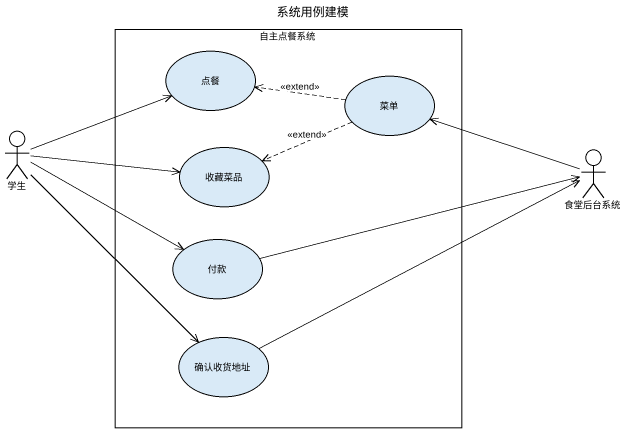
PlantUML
@startuml
title 系统用例建模
rectangle 自主点餐系统 {
  usecase 点餐
  usecase 菜单
  usecase 收藏菜品
  usecase 付款
  usecase 确认收货地址
}
actor 学生
actor 食堂后台系统
菜单 .left.> 点餐 : <<extend>>
菜单 .left.> 收藏菜品 : <<extend>>
学生 -right-> 点餐
学生 -right-> 收藏菜品
学生 -right-> 付款
学生 --> 确认收货地址
食堂后台系统 -left-> 菜单
付款 -right-> 食堂后台系统
确认收货地址 -right-> 食堂后台系统
@enduml
